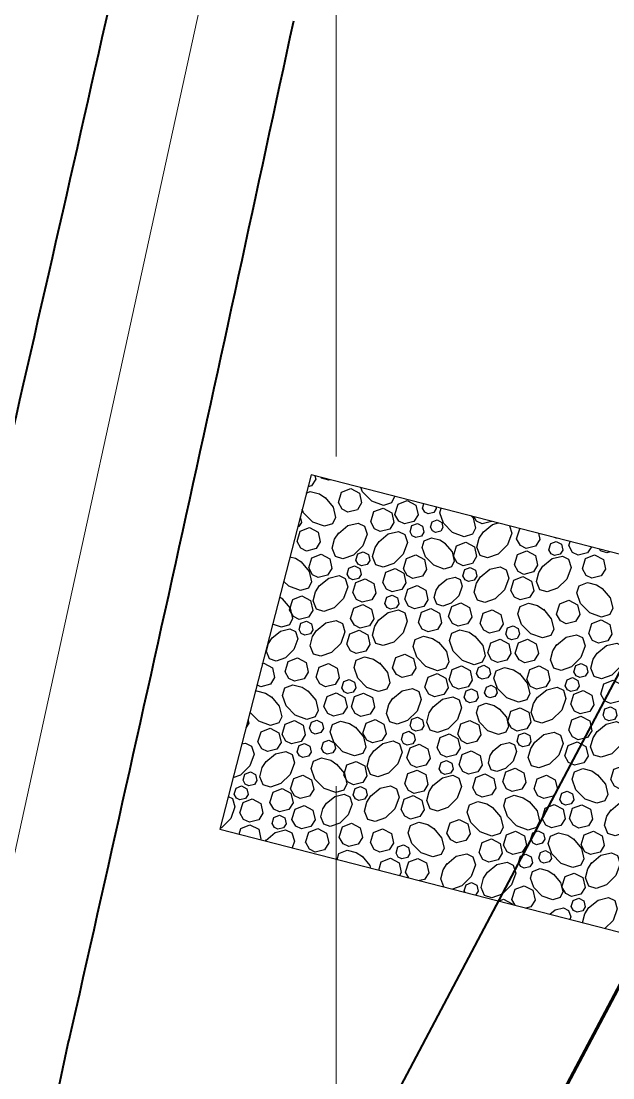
# Model space of a CAD drawing. Header units: feet. Extents: x 10084 to 13321, y 3329 to 8503.
# Drawn here: x 10645.08 to 10661.24, y 6608.97 to 6637.84 of the extents above; entities that cross this region are included whole.
import ezdxf

# ---------------------------------------------------------------- set-up
doc = ezdxf.new("R2010")
doc.units = ezdxf.units.FT
doc.header["$LTSCALE"] = 40
doc.header["$MEASUREMENT"] = 0
for name, pattern in [('DASHED', [0.75, 0.5, -0.25]), ('DGN Style 4', [233.366589, 116.610413, -58.305206, 0.145763, -58.305206]), ('HIDDEN', [0.375, 0.25, -0.125])]:
    doc.linetypes.add(name, pattern=pattern)
for name, color, linetype in [('GRID', 254, 'DASHED'), ('Level 1', 7, 'Continuous'), ('STORM', 2, 'Continuous')]:
    doc.layers.add(name, color=color, linetype=linetype)

msp = doc.modelspace()

# ---------------------------------------------------------------- linework, layer by layer
at = {"layer": 'GRID', "color": 252, "linetype": 'HIDDEN', "lineweight": 0, "ltscale": 1.8}
msp.add_line((10653.53, 3736.943), (10653.783, 8415.231), dxfattribs=at)
at = {"layer": 'Level 1', "color": 5, "linetype": 'Continuous', "lineweight": 40}
for p, q in [((10647.299, 6593.334), (10663.909, 6624.764)), ((10631.627, 6540.626), (10646.387, 6610.004))]:
    msp.add_line(p, q, dxfattribs=at)
at = {"layer": 'Level 1', "color": 5, "linetype": 'Continuous', "lineweight": 70}
msp.add_line((10651.12, 6592.004), (10667.656, 6623.294), dxfattribs=at)
at = {"layer": 'Level 1', "color": 5, "linetype": 'DGN Style 4', "lineweight": 0, "flags": 128}
msp.add_lwpolyline([(10383.017, 4417.286), (10357.215, 4464.899), (10348.921, 4476.644), (10350.274, 4481.996), (10361.976, 4504.312), (10365.955, 4517.213), (10365, 4530.491), (10360.26, 4543.29), (10356.434, 4548.432), (10353.407, 4561.003), (10358.838, 4581.601), (10352.244, 4597.043), (10340.118, 4616.392), (10338.559, 4624.19), (10337.459, 4634.685), (10340.98, 4648.484), (10348.462, 4663.236), (10353.256, 4668.281), (10367.579, 4667.191), (10380.286, 4662.804), (10388.629, 4662.804), (10400.228, 4670.541), (10402.567, 4688.465), (10397.968, 4710.363), (10397.536, 4715.05), (10407.582, 4753.657), (10405.683, 4787.242), (10399.892, 4813.856), (10398.626, 4831.418), (10391.609, 4854.93), (10390.469, 4857.748), (10404.955, 4907.138), (10407.034, 4919.552), (10407.303, 4946.663), (10405.358, 4949.012), (10393.889, 4958.004), (10390.938, 4962.567), (10385.703, 4975.136), (10367.224, 4996.067), (10365.118, 4999.133), (10362.082, 5007.068), (10364.983, 5016.328), (10377.967, 5024.343), (10388.896, 5028.494), (10434.574, 5044.684), (10442.061, 5047.785), (10440.748, 5092.616), (10429.003, 5096.647), (10397.028, 5092.566), (10393.895, 5092.488), (10379.638, 5095.858), (10362.17, 5103.539), (10352.927, 5107.615), (10349.402, 5111.22), (10345.329, 5121.095), (10344.871, 5126.729), (10345.636, 5138.635), (10352.322, 5152.12), (10339.859, 5178.799), (10334.978, 5191.662), (10329.616, 5207.001), (10328.653, 5223.441), (10328.103, 5236.029), (10327.56, 5244.339), (10327.801, 5250.527), (10328.185, 5254.823), (10328.295, 5255.914), (10334.351, 5259.391), (10352.91, 5267.023), (10359.979, 5268.527), (10361.769, 5267.806), (10369.643, 5261.648), (10381.077, 5262.426), (10410.288, 5271.059), (10411.964, 5272.034), (10413.038, 5274.664), (10413.375, 5278.872), (10407.312, 5286.755), (10412.404, 5296.857), (10429.544, 5313.5), (10460.69, 5322.471, 0.526006), (10474.6, 5367.536), (10468.807, 5374.749), (10462.025, 5385.963), (10461.603, 5390.511), (10462.64, 5403.356), (10465.159, 5408.555), (10477.575, 5435.888, 0.219227), (10496.422, 5518.398), (10485.554, 5570.129, -0.040843), (10481.921, 5598.946), (10478.831, 5669.478, -0.248738), (10491.962, 5697.098), (10491.962, 5697.098, 0), (10491.962, 5697.098), (10524.931, 5721.614), (10533.955, 5748.05, 0.143258), (10535.201, 5776.098), (10521.013, 5833.061, 0.033522), (10508.712, 5871.314), (10438.219, 6048.762, -0.243018), (10447.259, 6140.103), (10578.7, 6342.731, 0.090209), (10592.49, 6375.761), (10681.207, 6780.892, 0.136381), (10678.236, 6834.366), (10658.159, 6893.639, -0.103944), (10653.257, 6934.479), (10655.917, 6964.74, -0.039323), (10661.117, 6995.716, 0.042401), (10666.516, 7029.143), (10684.753, 7270.542, -0.008679), (10687.968, 7305.107), (10701.338, 7426.033, 0.012694), (10705.635, 7476.617), (10736.496, 7996.012, 0.187552), (10683.196, 8161.576), (10666.072, 8182.656)], format="xyb", dxfattribs=at)
at = {"layer": 'Level 1', "color": 5, "linetype": 'Continuous', "lineweight": 40, "extrusion": (0, 0, -1)}
for centre, radius, start, end in [((-8211.205, 7185.561), 2497, 192.651311, 193.299125), ((-8205.033, 7162.089), 2503, 192.090039, 192.743358)]:
    msp.add_arc(centre, radius, start, end, dxfattribs=at)
at = {"layer": 'STORM', "color": 5, "flags": 128}
msp.add_lwpolyline([(10653, 6625.45), (10650.504, 6615.766), (10669.871, 6610.774), (10672.367, 6620.458)], close=True, dxfattribs=at)
for points in [[(10653.105, 6625.423), (10653.126, 6625.326), (10653.012, 6625.143), (10652.915, 6625.119)], [(10653.532, 6625.312), (10653.488, 6625.297), (10653.288, 6625.359), (10653.28, 6625.377)], [(10655.276, 6624.863), (10655.279, 6624.851), (10655.198, 6624.68), (10654.974, 6624.612), (10654.656, 6624.727), (10654.403, 6624.983), (10654.362, 6625.099)], [(10653.386, 6624.823), (10653.603, 6624.563), (10653.669, 6624.281), (10653.587, 6624.11), (10653.363, 6624.041), (10653.045, 6624.156), (10652.792, 6624.412), (10652.758, 6624.511)], [(10652.87, 6624.945), (10652.979, 6624.989), (10653.228, 6624.925), (10653.398, 6624.813)], [(10653.747, 6624.691), (10653.832, 6624.971), (10654.083, 6625.069), (10654.32, 6624.943), (10654.379, 6624.677), (10654.264, 6624.494), (10654.006, 6624.43), (10653.85, 6624.506), (10653.747, 6624.691)], [(10654.629, 6624.16), (10654.714, 6624.44), (10654.964, 6624.538), (10655.202, 6624.412), (10655.261, 6624.146), (10655.146, 6623.963), (10654.888, 6623.899), (10654.732, 6623.975), (10654.629, 6624.16)], [(10655.289, 6624.366), (10655.374, 6624.645), (10655.625, 6624.743), (10655.862, 6624.617), (10655.921, 6624.352), (10655.806, 6624.169), (10655.548, 6624.105), (10655.392, 6624.181), (10655.289, 6624.366)], [(10656.039, 6624.534), (10656.076, 6624.657)], [(10656.407, 6624.571), (10656.418, 6624.525), (10656.349, 6624.416), (10656.194, 6624.377), (10656.101, 6624.423), (10656.039, 6624.533)], [(10657.384, 6624.32), (10657.422, 6624.274), (10657.488, 6623.992), (10657.407, 6623.821), (10657.183, 6623.752), (10656.864, 6623.867), (10656.612, 6624.123), (10656.512, 6624.409), (10656.551, 6624.534)], [(10652.702, 6624.297), (10652.737, 6624.14), (10652.669, 6624.03), (10652.632, 6624.021)], [(10656.258, 6624.012), (10656.305, 6624.163), (10656.44, 6624.215), (10656.568, 6624.148), (10656.599, 6624.004), (10656.538, 6623.905), (10656.398, 6623.871), (10656.314, 6623.912), (10656.258, 6624.012)], [(10657.932, 6624.178), (10657.927, 6624.172), (10657.669, 6624.107), (10657.513, 6624.183), (10657.446, 6624.304)], [(10652.619, 6623.626), (10652.705, 6623.906), (10652.955, 6624.004), (10653.192, 6623.878), (10653.251, 6623.612), (10653.137, 6623.429), (10652.879, 6623.365), (10652.723, 6623.441), (10652.62, 6623.626)], [(10653.745, 6623.847), (10654.005, 6624.064), (10654.287, 6624.13), (10654.458, 6624.048), (10654.527, 6623.824), (10654.412, 6623.506), (10654.156, 6623.253), (10653.869, 6623.154), (10653.669, 6623.216), (10653.578, 6623.44), (10653.643, 6623.689), (10653.754, 6623.859)], [(10655.701, 6623.892), (10655.753, 6624.06), (10655.903, 6624.119), (10656.045, 6624.043), (10656.081, 6623.884), (10656.012, 6623.774), (10655.857, 6623.736), (10655.763, 6623.781), (10655.702, 6623.892)], [(10658.415, 6624.054), (10658.477, 6623.854), (10658.362, 6623.536), (10658.106, 6623.283), (10657.819, 6623.183), (10657.619, 6623.245), (10657.528, 6623.47), (10657.593, 6623.718), (10657.704, 6623.888)], [(10657.695, 6623.877), (10657.955, 6624.093), (10658.117, 6624.131)], [(10658.611, 6623.696), (10658.696, 6623.975), (10658.706, 6623.979)], [(10654.846, 6623.617), (10655.107, 6623.834), (10655.389, 6623.9), (10655.56, 6623.819), (10655.629, 6623.595), (10655.514, 6623.276), (10655.258, 6623.023), (10654.971, 6622.924), (10654.771, 6622.986), (10654.681, 6623.211), (10654.745, 6623.459), (10654.856, 6623.629)], [(10656.656, 6623.574), (10656.85, 6623.34), (10656.91, 6623.086), (10656.837, 6622.932), (10656.635, 6622.87), (10656.349, 6622.974), (10656.121, 6623.204), (10656.031, 6623.462), (10656.087, 6623.642), (10656.29, 6623.724), (10656.513, 6623.666), (10656.666, 6623.566)], [(10659.205, 6623.85), (10659.243, 6623.682), (10659.128, 6623.499), (10658.87, 6623.435), (10658.714, 6623.511), (10658.611, 6623.696)], [(10659.713, 6623.719), (10659.691, 6623.714), (10659.644, 6623.737)], [(10656.888, 6623.224), (10656.974, 6623.504), (10657.224, 6623.602), (10657.461, 6623.476), (10657.52, 6623.211), (10657.406, 6623.028), (10657.148, 6622.963), (10656.992, 6623.04), (10656.889, 6623.225)], [(10658.553, 6622.988), (10658.638, 6623.268), (10658.888, 6623.366), (10659.126, 6623.24), (10659.184, 6622.974), (10659.07, 6622.792), (10658.812, 6622.727), (10658.656, 6622.803), (10658.553, 6622.988)], [(10659.491, 6623.399), (10659.542, 6623.567), (10659.692, 6623.626), (10659.835, 6623.55), (10659.87, 6623.391), (10659.801, 6623.281), (10659.647, 6623.243), (10659.553, 6623.288), (10659.491, 6623.399)], [(10660.034, 6623.512), (10660.069, 6623.628)], [(10660.652, 6623.477), (10660.551, 6623.315), (10660.293, 6623.251), (10660.137, 6623.327), (10660.034, 6623.512)], [(10661.161, 6623.346), (10661.078, 6623.317), (10660.898, 6623.373), (10660.879, 6623.419)], [(10652.731, 6623.068), (10652.947, 6622.808), (10653.013, 6622.525), (10652.932, 6622.354), (10652.708, 6622.285), (10652.39, 6622.401), (10652.25, 6622.542)], [(10652.422, 6623.209), (10652.573, 6623.169), (10652.743, 6623.058)], [(10652.935, 6622.902), (10653.021, 6623.182), (10653.271, 6623.28), (10653.508, 6623.154), (10653.567, 6622.888), (10653.452, 6622.705), (10653.195, 6622.641), (10653.039, 6622.717), (10652.936, 6622.902)], [(10654.222, 6623.117), (10654.273, 6623.285), (10654.423, 6623.344), (10654.566, 6623.268), (10654.601, 6623.109), (10654.532, 6622.999), (10654.378, 6622.961), (10654.284, 6623.006), (10654.222, 6623.117)], [(10655.522, 6622.878), (10655.607, 6623.158), (10655.858, 6623.256), (10656.095, 6623.13), (10656.154, 6622.864), (10656.039, 6622.682), (10655.781, 6622.618), (10655.626, 6622.694), (10655.522, 6622.878)], [(10659.318, 6622.939), (10659.578, 6623.156), (10659.861, 6623.222), (10660.031, 6623.141), (10660.1, 6622.917), (10659.985, 6622.599), (10659.729, 6622.346), (10659.443, 6622.246), (10659.243, 6622.308), (10659.152, 6622.533), (10659.216, 6622.781), (10659.328, 6622.951)], [(10660.407, 6622.881), (10660.492, 6623.16), (10660.742, 6623.259), (10660.98, 6623.133), (10661.039, 6622.867), (10660.924, 6622.684), (10660.666, 6622.62), (10660.51, 6622.696), (10660.407, 6622.881)], [(10653.983, 6622.732), (10654.035, 6622.9), (10654.185, 6622.959), (10654.327, 6622.883), (10654.363, 6622.724), (10654.294, 6622.614), (10654.139, 6622.575), (10654.046, 6622.621), (10653.984, 6622.732)], [(10654.957, 6622.509), (10655.043, 6622.788), (10655.293, 6622.886), (10655.53, 6622.761), (10655.589, 6622.495), (10655.475, 6622.312), (10655.217, 6622.248), (10655.06, 6622.324), (10654.958, 6622.509)], [(10657.145, 6622.688), (10657.196, 6622.856), (10657.346, 6622.915), (10657.488, 6622.84), (10657.524, 6622.68), (10657.455, 6622.57), (10657.3, 6622.532), (10657.207, 6622.578), (10657.145, 6622.689)], [(10657.616, 6622.649), (10657.876, 6622.865), (10658.158, 6622.932), (10658.329, 6622.85), (10658.398, 6622.626), (10658.283, 6622.308), (10658.027, 6622.055), (10657.74, 6621.956), (10657.54, 6622.018), (10657.45, 6622.242), (10657.514, 6622.491), (10657.626, 6622.661)], [(10653.22, 6622.41), (10653.48, 6622.627), (10653.763, 6622.693), (10653.933, 6622.612), (10654.002, 6622.388), (10653.887, 6622.07), (10653.631, 6621.816), (10653.345, 6621.717), (10653.145, 6621.779), (10653.054, 6622.004), (10653.118, 6622.252), (10653.23, 6622.422)], [(10654.136, 6622.229), (10654.222, 6622.509), (10654.472, 6622.607), (10654.709, 6622.481), (10654.768, 6622.215), (10654.654, 6622.033), (10654.396, 6621.968), (10654.24, 6622.044), (10654.137, 6622.229)], [(10656.494, 6622.42), (10656.704, 6622.595), (10656.933, 6622.649), (10657.072, 6622.583), (10657.127, 6622.402), (10657.034, 6622.144), (10656.827, 6621.939), (10656.595, 6621.858), (10656.433, 6621.909), (10656.359, 6622.091), (10656.411, 6622.292), (10656.502, 6622.429)], [(10658.449, 6622.289), (10658.534, 6622.568), (10658.784, 6622.666), (10659.022, 6622.541), (10659.081, 6622.275), (10658.966, 6622.092), (10658.708, 6622.028), (10658.552, 6622.104), (10658.449, 6622.289)], [(10660.951, 6622.343), (10661.168, 6622.083), (10661.234, 6621.8), (10661.153, 6621.629), (10660.929, 6621.561), (10660.611, 6621.676), (10660.358, 6621.932), (10660.258, 6622.218), (10660.32, 6622.418), (10660.544, 6622.509), (10660.793, 6622.445), (10660.963, 6622.333)], [(10655.559, 6622.046), (10655.645, 6622.325), (10655.895, 6622.423), (10656.132, 6622.298), (10656.191, 6622.032), (10656.076, 6621.849), (10655.819, 6621.785), (10655.663, 6621.861), (10655.559, 6622.046)], [(10652.213, 6622.063), (10652.43, 6621.803), (10652.496, 6621.521), (10652.415, 6621.35), (10652.191, 6621.282), (10651.948, 6621.369)], [(10652.139, 6622.11), (10652.225, 6622.054)], [(10652.414, 6621.758), (10652.499, 6622.038), (10652.75, 6622.136), (10652.987, 6622.01), (10653.046, 6621.744), (10652.931, 6621.562), (10652.673, 6621.497), (10652.517, 6621.573), (10652.414, 6621.758)], [(10655.016, 6621.933), (10655.068, 6622.101), (10655.218, 6622.16), (10655.36, 6622.084), (10655.396, 6621.925), (10655.327, 6621.815), (10655.172, 6621.776), (10655.079, 6621.822), (10655.017, 6621.933)], [(10656.754, 6621.573), (10656.839, 6621.852), (10657.089, 6621.95), (10657.327, 6621.824), (10657.386, 6621.559), (10657.271, 6621.376), (10657.013, 6621.312), (10656.857, 6621.388), (10656.754, 6621.572)], [(10659.341, 6621.772), (10659.557, 6621.512), (10659.623, 6621.23), (10659.542, 6621.059), (10659.318, 6620.99), (10659, 6621.105), (10658.747, 6621.361), (10658.647, 6621.648), (10658.709, 6621.848), (10658.934, 6621.938), (10659.183, 6621.874), (10659.352, 6621.762)], [(10659.702, 6621.64), (10659.787, 6621.92), (10660.037, 6622.018), (10660.275, 6621.892), (10660.334, 6621.626), (10660.219, 6621.443), (10659.961, 6621.379), (10659.805, 6621.455), (10659.702, 6621.64)], [(10654.078, 6621.522), (10654.163, 6621.801), (10654.414, 6621.9), (10654.651, 6621.774), (10654.71, 6621.508), (10654.595, 6621.325), (10654.337, 6621.261), (10654.182, 6621.337), (10654.078, 6621.522)], [(10654.844, 6621.473), (10655.104, 6621.689), (10655.386, 6621.756), (10655.557, 6621.675), (10655.626, 6621.45), (10655.511, 6621.133), (10655.255, 6620.879), (10654.968, 6620.78), (10654.768, 6620.842), (10654.677, 6621.066), (10654.742, 6621.315), (10654.853, 6621.485)], [(10655.933, 6621.415), (10656.017, 6621.694), (10656.268, 6621.792), (10656.505, 6621.667), (10656.564, 6621.401), (10656.45, 6621.218), (10656.192, 6621.154), (10656.036, 6621.23), (10655.933, 6621.415)], [(10657.612, 6621.383), (10657.697, 6621.663), (10657.947, 6621.761), (10658.185, 6621.635), (10658.244, 6621.369), (10658.129, 6621.187), (10657.871, 6621.122), (10657.715, 6621.198), (10657.612, 6621.383)], [(10652.67, 6621.222), (10652.721, 6621.39), (10652.872, 6621.449), (10653.014, 6621.373), (10653.049, 6621.214), (10652.98, 6621.104), (10652.826, 6621.066), (10652.732, 6621.111), (10652.671, 6621.222)], [(10653.141, 6621.183), (10653.401, 6621.399), (10653.684, 6621.465), (10653.855, 6621.384), (10653.923, 6621.16), (10653.808, 6620.842), (10653.553, 6620.589), (10653.266, 6620.489), (10653.066, 6620.551), (10652.975, 6620.776), (10653.04, 6621.025), (10653.151, 6621.195)], [(10660.584, 6621.109), (10660.669, 6621.389), (10660.919, 6621.487), (10661.156, 6621.361), (10661.215, 6621.095), (10661.101, 6620.912), (10660.843, 6620.848), (10660.687, 6620.924), (10660.584, 6621.109)], [(10651.932, 6620.984), (10652.166, 6621.179), (10652.42, 6621.239), (10652.574, 6621.166), (10652.636, 6620.964), (10652.532, 6620.678), (10652.302, 6620.45), (10652.044, 6620.36), (10651.864, 6620.416), (10651.782, 6620.618), (10651.84, 6620.842), (10651.941, 6620.995)], [(10653.975, 6620.822), (10654.06, 6621.102), (10654.31, 6621.2), (10654.548, 6621.074), (10654.606, 6620.808), (10654.492, 6620.626), (10654.234, 6620.562), (10654.078, 6620.638), (10653.975, 6620.822)], [(10656.477, 6620.876), (10656.693, 6620.616), (10656.76, 6620.334), (10656.678, 6620.163), (10656.454, 6620.094), (10656.136, 6620.209), (10655.883, 6620.465), (10655.783, 6620.752), (10655.845, 6620.952), (10656.07, 6621.042), (10656.319, 6620.978), (10656.488, 6620.867)], [(10657.471, 6621.042), (10657.688, 6620.782), (10657.754, 6620.499), (10657.673, 6620.329), (10657.449, 6620.26), (10657.13, 6620.375), (10656.877, 6620.631), (10656.778, 6620.917), (10656.84, 6621.117), (10657.065, 6621.208), (10657.313, 6621.144), (10657.483, 6621.032)], [(10658.313, 6621.097), (10658.364, 6621.265), (10658.514, 6621.324), (10658.657, 6621.249), (10658.692, 6621.089), (10658.623, 6620.979), (10658.469, 6620.941), (10658.375, 6620.986), (10658.313, 6621.098)], [(10659.7, 6620.796), (10659.96, 6621.013), (10660.242, 6621.079), (10660.413, 6620.998), (10660.482, 6620.773), (10660.367, 6620.455), (10660.111, 6620.202), (10659.824, 6620.103), (10659.624, 6620.165), (10659.533, 6620.389), (10659.598, 6620.638), (10659.709, 6620.808)], [(10657.826, 6620.58), (10657.911, 6620.859), (10658.161, 6620.957), (10658.398, 6620.832), (10658.457, 6620.566), (10658.343, 6620.383), (10658.085, 6620.319), (10657.929, 6620.395), (10657.826, 6620.58)], [(10658.574, 6620.575), (10658.66, 6620.855), (10658.91, 6620.953), (10659.147, 6620.827), (10659.206, 6620.561), (10659.091, 6620.378), (10658.834, 6620.314), (10658.677, 6620.39), (10658.574, 6620.575)], [(10660.801, 6620.566), (10661.062, 6620.783), (10661.344, 6620.849), (10661.515, 6620.767), (10661.584, 6620.544), (10661.469, 6620.225), (10661.213, 6619.972), (10660.926, 6619.873), (10660.726, 6619.935), (10660.635, 6620.16), (10660.7, 6620.408), (10660.811, 6620.578)], [(10654.866, 6620.306), (10655.083, 6620.046), (10655.149, 6619.764), (10655.068, 6619.592), (10654.844, 6619.524), (10654.526, 6619.639), (10654.272, 6619.895), (10654.173, 6620.181), (10654.235, 6620.381), (10654.46, 6620.472), (10654.708, 6620.408), (10654.878, 6620.296)], [(10655.227, 6620.174), (10655.312, 6620.453), (10655.563, 6620.551), (10655.8, 6620.426), (10655.859, 6620.16), (10655.745, 6619.977), (10655.487, 6619.913), (10655.331, 6619.989), (10655.227, 6620.174)], [(10651.668, 6620.283), (10651.707, 6620.298), (10651.944, 6620.172), (10652.003, 6619.906), (10651.888, 6619.723), (10651.631, 6619.659), (10651.521, 6619.712)], [(10652.29, 6620.067), (10652.375, 6620.346), (10652.625, 6620.445), (10652.863, 6620.319), (10652.922, 6620.053), (10652.807, 6619.87), (10652.549, 6619.806), (10652.393, 6619.882), (10652.29, 6620.067)], [(10653.137, 6619.917), (10653.222, 6620.196), (10653.472, 6620.294), (10653.71, 6620.169), (10653.769, 6619.903), (10653.655, 6619.72), (10653.397, 6619.656), (10653.24, 6619.732), (10653.137, 6619.917)], [(10656.77, 6619.848), (10656.855, 6620.128), (10657.105, 6620.226), (10657.342, 6620.1), (10657.401, 6619.834), (10657.286, 6619.651), (10657.029, 6619.587), (10656.873, 6619.663), (10656.77, 6619.848)], [(10657.519, 6620.016), (10657.57, 6620.184), (10657.72, 6620.243), (10657.863, 6620.167), (10657.898, 6620.008), (10657.829, 6619.898), (10657.675, 6619.86), (10657.581, 6619.905), (10657.519, 6620.016)], [(10658.686, 6620.017), (10658.902, 6619.757), (10658.968, 6619.474), (10658.887, 6619.303), (10658.663, 6619.234), (10658.345, 6619.35), (10658.092, 6619.605), (10657.992, 6619.892), (10658.054, 6620.092), (10658.279, 6620.183), (10658.527, 6620.118), (10658.697, 6620.007)], [(10658.89, 6619.851), (10658.976, 6620.13), (10659.226, 6620.229), (10659.463, 6620.103), (10659.522, 6619.837), (10659.407, 6619.654), (10659.15, 6619.59), (10658.994, 6619.666), (10658.89, 6619.851)], [(10660.177, 6620.066), (10660.228, 6620.234), (10660.378, 6620.293), (10660.521, 6620.217), (10660.556, 6620.058), (10660.487, 6619.948), (10660.333, 6619.91), (10660.239, 6619.955), (10660.177, 6620.066)], [(10656.109, 6619.643), (10656.194, 6619.922), (10656.445, 6620.02), (10656.682, 6619.895), (10656.741, 6619.629), (10656.626, 6619.446), (10656.369, 6619.382), (10656.212, 6619.458), (10656.109, 6619.643)], [(10659.938, 6619.681), (10659.989, 6619.849), (10660.139, 6619.908), (10660.282, 6619.832), (10660.317, 6619.673), (10660.249, 6619.563), (10660.094, 6619.525), (10660, 6619.57), (10659.938, 6619.681)], [(10652.91, 6619.547), (10653.126, 6619.287), (10653.193, 6619.005), (10653.111, 6618.834), (10652.887, 6618.765), (10652.569, 6618.88), (10652.316, 6619.136), (10652.216, 6619.422), (10652.279, 6619.623), (10652.503, 6619.713), (10652.752, 6619.649), (10652.922, 6619.538)], [(10653.838, 6619.631), (10653.89, 6619.799), (10654.04, 6619.858), (10654.182, 6619.782), (10654.218, 6619.623), (10654.149, 6619.513), (10653.994, 6619.475), (10653.9, 6619.52), (10653.839, 6619.631)], [(10655.225, 6619.33), (10655.485, 6619.546), (10655.767, 6619.613), (10655.939, 6619.531), (10656.007, 6619.307), (10655.892, 6618.989), (10655.636, 6618.736), (10655.35, 6618.636), (10655.15, 6618.698), (10655.059, 6618.923), (10655.123, 6619.172), (10655.235, 6619.341)], [(10657.182, 6619.375), (10657.233, 6619.543), (10657.383, 6619.602), (10657.526, 6619.526), (10657.561, 6619.366), (10657.492, 6619.257), (10657.337, 6619.218), (10657.244, 6619.264), (10657.182, 6619.375)], [(10657.739, 6619.494), (10657.785, 6619.645), (10657.92, 6619.698), (10658.048, 6619.63), (10658.08, 6619.487), (10658.018, 6619.388), (10657.879, 6619.353), (10657.794, 6619.394), (10657.739, 6619.494)], [(10659.175, 6619.359), (10659.435, 6619.576), (10659.717, 6619.642), (10659.888, 6619.561), (10659.957, 6619.337), (10659.842, 6619.019), (10659.586, 6618.765), (10659.299, 6618.666), (10659.1, 6618.728), (10659.009, 6618.953), (10659.073, 6619.201), (10659.185, 6619.371)], [(10660.912, 6619.458), (10660.997, 6619.737), (10661.248, 6619.835), (10661.485, 6619.71), (10661.544, 6619.444), (10661.43, 6619.261), (10661.172, 6619.197), (10661.015, 6619.273), (10660.913, 6619.458)], [(10651.916, 6619.382), (10652.132, 6619.122), (10652.198, 6618.839), (10652.117, 6618.668), (10651.893, 6618.599), (10651.575, 6618.715), (10651.328, 6618.964)], [(10651.475, 6619.534), (10651.509, 6619.548), (10651.757, 6619.484), (10651.927, 6619.372)], [(10653.351, 6619.113), (10653.436, 6619.393), (10653.686, 6619.491), (10653.924, 6619.365), (10653.983, 6619.099), (10653.868, 6618.917), (10653.61, 6618.852), (10653.454, 6618.928), (10653.351, 6619.113)], [(10654.1, 6619.109), (10654.185, 6619.388), (10654.435, 6619.486), (10654.673, 6619.361), (10654.732, 6619.095), (10654.617, 6618.912), (10654.359, 6618.848), (10654.203, 6618.924), (10654.1, 6619.109)], [(10656.327, 6619.1), (10656.587, 6619.316), (10656.869, 6619.383), (10657.04, 6619.301), (10657.109, 6619.077), (10656.994, 6618.759), (10656.738, 6618.506), (10656.452, 6618.406), (10656.251, 6618.468), (10656.161, 6618.693), (10656.225, 6618.942), (10656.337, 6619.111)], [(10660.091, 6619.178), (10660.176, 6619.458), (10660.427, 6619.556), (10660.664, 6619.43), (10660.723, 6619.164), (10660.608, 6618.982), (10660.351, 6618.917), (10660.194, 6618.993), (10660.092, 6619.178)], [(10658.136, 6619.057), (10658.331, 6618.823), (10658.39, 6618.569), (10658.317, 6618.415), (10658.116, 6618.353), (10657.829, 6618.457), (10657.601, 6618.687), (10657.512, 6618.945), (10657.568, 6619.125), (10657.77, 6619.207), (10657.994, 6619.149), (10658.147, 6619.048)], [(10658.369, 6618.707), (10658.454, 6618.987), (10658.704, 6619.085), (10658.942, 6618.959), (10659.001, 6618.693), (10658.886, 6618.511), (10658.628, 6618.446), (10658.472, 6618.522), (10658.369, 6618.707)], [(10660.971, 6618.882), (10661.022, 6619.05), (10661.173, 6619.109), (10661.315, 6619.033), (10661.35, 6618.874), (10661.282, 6618.764), (10661.127, 6618.725), (10661.033, 6618.771), (10660.972, 6618.882)], [(10651.276, 6618.763), (10651.298, 6618.665), (10651.219, 6618.539)], [(10652.208, 6618.353), (10652.293, 6618.633), (10652.543, 6618.731), (10652.781, 6618.605), (10652.84, 6618.339), (10652.725, 6618.157), (10652.467, 6618.093), (10652.311, 6618.169), (10652.208, 6618.353)], [(10652.958, 6618.521), (10653.009, 6618.689), (10653.159, 6618.748), (10653.301, 6618.673), (10653.337, 6618.513), (10653.268, 6618.404), (10653.113, 6618.365), (10653.02, 6618.411), (10652.958, 6618.521)], [(10654.416, 6618.385), (10654.501, 6618.664), (10654.751, 6618.762), (10654.989, 6618.637), (10655.048, 6618.371), (10654.933, 6618.188), (10654.675, 6618.124), (10654.519, 6618.2), (10654.416, 6618.385)], [(10655.703, 6618.6), (10655.754, 6618.768), (10655.904, 6618.826), (10656.046, 6618.751), (10656.082, 6618.592), (10656.013, 6618.482), (10655.858, 6618.443), (10655.764, 6618.489), (10655.703, 6618.6)], [(10657.003, 6618.361), (10657.088, 6618.641), (10657.338, 6618.739), (10657.576, 6618.613), (10657.634, 6618.347), (10657.52, 6618.164), (10657.262, 6618.1), (10657.106, 6618.176), (10657.003, 6618.361)], [(10660.033, 6618.471), (10660.118, 6618.751), (10660.368, 6618.849), (10660.606, 6618.723), (10660.665, 6618.457), (10660.55, 6618.274), (10660.292, 6618.21), (10660.136, 6618.286), (10660.033, 6618.471)], [(10651.548, 6618.148), (10651.633, 6618.427), (10651.883, 6618.526), (10652.121, 6618.4), (10652.18, 6618.134), (10652.065, 6617.951), (10651.807, 6617.887), (10651.651, 6617.963), (10651.548, 6618.148)], [(10654.211, 6618.55), (10654.428, 6618.291), (10654.494, 6618.008), (10654.413, 6617.837), (10654.189, 6617.768), (10653.87, 6617.883), (10653.617, 6618.139), (10653.518, 6618.426), (10653.58, 6618.626), (10653.805, 6618.717), (10654.053, 6618.652), (10654.223, 6618.541)], [(10655.464, 6618.215), (10655.515, 6618.382), (10655.665, 6618.441), (10655.808, 6618.366), (10655.843, 6618.206), (10655.774, 6618.097), (10655.62, 6618.058), (10655.526, 6618.104), (10655.464, 6618.215)], [(10660.799, 6618.422), (10661.058, 6618.638), (10661.341, 6618.705), (10661.512, 6618.624), (10661.581, 6618.399), (10661.466, 6618.081), (10661.21, 6617.828), (10660.923, 6617.729), (10660.723, 6617.791), (10660.632, 6618.015), (10660.697, 6618.264), (10660.808, 6618.434)], [(10653.286, 6617.974), (10653.338, 6618.142), (10653.488, 6618.2), (10653.63, 6618.125), (10653.665, 6617.966), (10653.597, 6617.856), (10653.442, 6617.817), (10653.348, 6617.863), (10653.287, 6617.974)], [(10654.701, 6617.893), (10654.961, 6618.109), (10655.243, 6618.175), (10655.414, 6618.094), (10655.483, 6617.87), (10655.368, 6617.552), (10655.112, 6617.299), (10654.825, 6617.199), (10654.625, 6617.262), (10654.534, 6617.486), (10654.599, 6617.735), (10654.71, 6617.905)], [(10656.438, 6617.991), (10656.523, 6618.271), (10656.773, 6618.369), (10657.011, 6618.243), (10657.069, 6617.977), (10656.955, 6617.795), (10656.697, 6617.731), (10656.541, 6617.807), (10656.438, 6617.991)], [(10658.625, 6618.171), (10658.676, 6618.339), (10658.826, 6618.398), (10658.969, 6618.322), (10659.004, 6618.163), (10658.935, 6618.053), (10658.781, 6618.015), (10658.687, 6618.06), (10658.625, 6618.171)], [(10659.096, 6618.132), (10659.356, 6618.348), (10659.638, 6618.414), (10659.809, 6618.333), (10659.878, 6618.109), (10659.763, 6617.791), (10659.507, 6617.538), (10659.221, 6617.438), (10659.021, 6617.5), (10658.93, 6617.725), (10658.995, 6617.974), (10659.106, 6618.144)], [(10651.104, 6618.094), (10651.206, 6618.118), (10651.377, 6618.036), (10651.446, 6617.812), (10651.331, 6617.494), (10651.075, 6617.241), (10650.865, 6617.168)], [(10651.766, 6617.605), (10652.026, 6617.822), (10652.308, 6617.888), (10652.479, 6617.806), (10652.548, 6617.582), (10652.433, 6617.264), (10652.177, 6617.011), (10651.89, 6616.912), (10651.69, 6616.974), (10651.599, 6617.199), (10651.664, 6617.447), (10651.775, 6617.617)], [(10652.62, 6617.88), (10652.672, 6618.048), (10652.822, 6618.107), (10652.964, 6618.031), (10653, 6617.872), (10652.931, 6617.762), (10652.776, 6617.724), (10652.682, 6617.769), (10652.621, 6617.88)], [(10655.617, 6617.712), (10655.702, 6617.992), (10655.952, 6618.09), (10656.19, 6617.964), (10656.248, 6617.698), (10656.134, 6617.515), (10655.876, 6617.451), (10655.72, 6617.527), (10655.617, 6617.712)], [(10657.04, 6617.528), (10657.125, 6617.808), (10657.375, 6617.906), (10657.613, 6617.78), (10657.671, 6617.514), (10657.557, 6617.332), (10657.299, 6617.267), (10657.143, 6617.343), (10657.04, 6617.528)], [(10657.975, 6617.903), (10658.185, 6618.078), (10658.414, 6618.132), (10658.552, 6618.066), (10658.608, 6617.884), (10658.515, 6617.627), (10658.307, 6617.422), (10658.075, 6617.341), (10657.913, 6617.391), (10657.84, 6617.573), (10657.892, 6617.775), (10657.982, 6617.912)], [(10659.929, 6617.771), (10660.015, 6618.051), (10660.265, 6618.149), (10660.502, 6618.023), (10660.561, 6617.757), (10660.447, 6617.575), (10660.189, 6617.511), (10660.032, 6617.587), (10659.93, 6617.771)], [(10653.694, 6617.546), (10653.91, 6617.286), (10653.976, 6617.004), (10653.895, 6616.833), (10653.671, 6616.764), (10653.353, 6616.879), (10653.1, 6617.135), (10653.001, 6617.422), (10653.062, 6617.622), (10653.287, 6617.712), (10653.536, 6617.648), (10653.706, 6617.537)], [(10653.894, 6617.241), (10653.98, 6617.52), (10654.23, 6617.618), (10654.467, 6617.493), (10654.526, 6617.227), (10654.411, 6617.044), (10654.154, 6616.98), (10653.998, 6617.056), (10653.895, 6617.241)], [(10656.497, 6617.416), (10656.548, 6617.583), (10656.698, 6617.642), (10656.841, 6617.567), (10656.876, 6617.407), (10656.807, 6617.298), (10656.653, 6617.259), (10656.559, 6617.305), (10656.497, 6617.416)], [(10651.141, 6617.105), (10651.192, 6617.273), (10651.343, 6617.332), (10651.485, 6617.256), (10651.52, 6617.097), (10651.451, 6616.987), (10651.297, 6616.948), (10651.203, 6616.994), (10651.141, 6617.105)], [(10655.559, 6617.005), (10655.644, 6617.284), (10655.894, 6617.382), (10656.132, 6617.257), (10656.19, 6616.991), (10656.076, 6616.808), (10655.818, 6616.744), (10655.662, 6616.82), (10655.559, 6617.005)], [(10658.234, 6617.055), (10658.319, 6617.335), (10658.57, 6617.433), (10658.807, 6617.307), (10658.866, 6617.041), (10658.751, 6616.858), (10658.494, 6616.794), (10658.338, 6616.87), (10658.234, 6617.055)], [(10660.821, 6617.255), (10661.038, 6616.995), (10661.104, 6616.713), (10661.023, 6616.541), (10660.798, 6616.473), (10660.48, 6616.588), (10660.227, 6616.843), (10660.128, 6617.13), (10660.19, 6617.33), (10660.415, 6617.421), (10660.663, 6617.357), (10660.833, 6617.245)], [(10661.182, 6617.123), (10661.267, 6617.402), (10661.518, 6617.5), (10661.755, 6617.375), (10661.814, 6617.109), (10661.699, 6616.926), (10661.442, 6616.862), (10661.285, 6616.938), (10661.182, 6617.123)], [(10652.441, 6616.866), (10652.526, 6617.146), (10652.777, 6617.244), (10653.014, 6617.118), (10653.073, 6616.852), (10652.958, 6616.669), (10652.701, 6616.605), (10652.545, 6616.681), (10652.441, 6616.866)], [(10656.324, 6616.956), (10656.584, 6617.172), (10656.867, 6617.238), (10657.037, 6617.157), (10657.106, 6616.933), (10656.991, 6616.615), (10656.735, 6616.362), (10656.449, 6616.262), (10656.248, 6616.324), (10656.158, 6616.549), (10656.222, 6616.798), (10656.334, 6616.967)], [(10657.413, 6616.897), (10657.498, 6617.177), (10657.748, 6617.275), (10657.986, 6617.149), (10658.044, 6616.883), (10657.93, 6616.701), (10657.672, 6616.637), (10657.516, 6616.713), (10657.413, 6616.897)], [(10659.092, 6616.866), (10659.177, 6617.145), (10659.427, 6617.243), (10659.665, 6617.118), (10659.724, 6616.852), (10659.609, 6616.669), (10659.351, 6616.605), (10659.195, 6616.681), (10659.092, 6616.866)], [(10650.903, 6616.72), (10650.954, 6616.888), (10651.104, 6616.947), (10651.246, 6616.871), (10651.281, 6616.712), (10651.213, 6616.602), (10651.058, 6616.564), (10650.964, 6616.609), (10650.903, 6616.72)], [(10651.876, 6616.497), (10651.962, 6616.776), (10652.212, 6616.874), (10652.449, 6616.749), (10652.508, 6616.483), (10652.394, 6616.3), (10652.136, 6616.236), (10651.98, 6616.312), (10651.877, 6616.497)], [(10653.412, 6616.467), (10653.646, 6616.662), (10653.9, 6616.721), (10654.054, 6616.648), (10654.117, 6616.447), (10654.013, 6616.16), (10653.783, 6615.932), (10653.524, 6615.843), (10653.344, 6615.899), (10653.263, 6616.101), (10653.321, 6616.325), (10653.421, 6616.478)], [(10654.15, 6616.705), (10654.202, 6616.873), (10654.352, 6616.931), (10654.494, 6616.856), (10654.53, 6616.696), (10654.461, 6616.587), (10654.306, 6616.548), (10654.212, 6616.594), (10654.151, 6616.705)], [(10654.622, 6616.666), (10654.882, 6616.882), (10655.164, 6616.948), (10655.335, 6616.867), (10655.404, 6616.643), (10655.289, 6616.325), (10655.033, 6616.072), (10654.746, 6615.972), (10654.546, 6616.034), (10654.456, 6616.259), (10654.52, 6616.507), (10654.631, 6616.677)], [(10659.793, 6616.58), (10659.844, 6616.748), (10659.995, 6616.807), (10660.137, 6616.731), (10660.173, 6616.572), (10660.104, 6616.462), (10659.949, 6616.424), (10659.855, 6616.469), (10659.793, 6616.58)], [(10650.733, 6616.656), (10650.853, 6616.6), (10650.921, 6616.375), (10650.806, 6616.057), (10650.55, 6615.804), (10650.51, 6615.79)], [(10651.056, 6616.217), (10651.141, 6616.497), (10651.391, 6616.595), (10651.628, 6616.469), (10651.687, 6616.203), (10651.573, 6616.021), (10651.315, 6615.956), (10651.159, 6616.032), (10651.056, 6616.217)], [(10655.455, 6616.305), (10655.54, 6616.585), (10655.79, 6616.683), (10656.028, 6616.557), (10656.086, 6616.291), (10655.972, 6616.108), (10655.714, 6616.044), (10655.558, 6616.12), (10655.455, 6616.305)], [(10657.957, 6616.359), (10658.174, 6616.099), (10658.24, 6615.817), (10658.159, 6615.646), (10657.934, 6615.577), (10657.617, 6615.692), (10657.363, 6615.948), (10657.264, 6616.234), (10657.326, 6616.435), (10657.55, 6616.525), (10657.799, 6616.461), (10657.969, 6616.35)], [(10658.952, 6616.524), (10659.168, 6616.264), (10659.234, 6615.982), (10659.153, 6615.811), (10658.929, 6615.742), (10658.611, 6615.857), (10658.358, 6616.113), (10658.258, 6616.4), (10658.32, 6616.6), (10658.545, 6616.691), (10658.793, 6616.626), (10658.963, 6616.515)], [(10659.306, 6616.062), (10659.391, 6616.342), (10659.641, 6616.44), (10659.879, 6616.314), (10659.938, 6616.048), (10659.823, 6615.865), (10659.565, 6615.801), (10659.409, 6615.877), (10659.306, 6616.062)], [(10660.055, 6616.058), (10660.14, 6616.337), (10660.39, 6616.435), (10660.628, 6616.31), (10660.686, 6616.044), (10660.572, 6615.861), (10660.314, 6615.797), (10660.158, 6615.873), (10660.055, 6616.058)], [(10661.18, 6616.279), (10661.44, 6616.495), (10661.722, 6616.561), (10661.893, 6616.48), (10661.962, 6616.256), (10661.847, 6615.938), (10661.591, 6615.685), (10661.304, 6615.585), (10661.104, 6615.647), (10661.014, 6615.872), (10661.078, 6616.121), (10661.19, 6616.29)], [(10651.935, 6615.921), (10651.987, 6616.089), (10652.137, 6616.148), (10652.28, 6616.072), (10652.315, 6615.913), (10652.246, 6615.803), (10652.091, 6615.764), (10651.998, 6615.81), (10651.936, 6615.921)], [(10652.478, 6616.033), (10652.564, 6616.313), (10652.814, 6616.411), (10653.051, 6616.285), (10653.11, 6616.02), (10652.995, 6615.837), (10652.738, 6615.773), (10652.582, 6615.849), (10652.478, 6616.033)], [(10651.034, 6615.63), (10651.082, 6615.789), (10651.332, 6615.888), (10651.57, 6615.762), (10651.629, 6615.496), (10651.618, 6615.479)], [(10653.77, 6615.55), (10653.855, 6615.829), (10654.106, 6615.927), (10654.343, 6615.801), (10654.402, 6615.536), (10654.287, 6615.353), (10654.03, 6615.289), (10653.874, 6615.365), (10653.77, 6615.55)], [(10656.347, 6615.789), (10656.563, 6615.529), (10656.629, 6615.246), (10656.548, 6615.075), (10656.324, 6615.006), (10656.006, 6615.121), (10655.753, 6615.377), (10655.653, 6615.664), (10655.715, 6615.864), (10655.94, 6615.955), (10656.188, 6615.89), (10656.358, 6615.779)], [(10656.708, 6615.656), (10656.793, 6615.936), (10657.043, 6616.034), (10657.281, 6615.908), (10657.34, 6615.642), (10657.225, 6615.46), (10656.967, 6615.396), (10656.811, 6615.472), (10656.708, 6615.656)], [(10651.763, 6615.461), (10652.023, 6615.677), (10652.305, 6615.744), (10652.476, 6615.662), (10652.545, 6615.438), (10652.479, 6615.257)], [(10652.851, 6615.403), (10652.937, 6615.682), (10653.187, 6615.78), (10653.424, 6615.655), (10653.483, 6615.389), (10653.369, 6615.206), (10653.111, 6615.142), (10652.955, 6615.218), (10652.852, 6615.403)], [(10654.618, 6615.399), (10654.703, 6615.679), (10654.953, 6615.777), (10655.191, 6615.651), (10655.249, 6615.386), (10655.135, 6615.203), (10654.877, 6615.139), (10654.721, 6615.215), (10654.618, 6615.399)], [(10658.25, 6615.331), (10658.335, 6615.61), (10658.585, 6615.709), (10658.823, 6615.583), (10658.882, 6615.317), (10658.767, 6615.134), (10658.509, 6615.07), (10658.353, 6615.146), (10658.25, 6615.331)], [(10658.999, 6615.499), (10659.05, 6615.667), (10659.201, 6615.725), (10659.343, 6615.65), (10659.379, 6615.49), (10659.31, 6615.381), (10659.155, 6615.342), (10659.061, 6615.388), (10658.999, 6615.499)], [(10660.166, 6615.499), (10660.382, 6615.239), (10660.449, 6614.957), (10660.367, 6614.786), (10660.143, 6614.717), (10659.825, 6614.832), (10659.572, 6615.088), (10659.472, 6615.375), (10659.535, 6615.575), (10659.759, 6615.666), (10660.008, 6615.601), (10660.177, 6615.49)], [(10660.371, 6615.334), (10660.456, 6615.613), (10660.706, 6615.711), (10660.944, 6615.586), (10661.002, 6615.32), (10660.888, 6615.137), (10660.63, 6615.073), (10660.474, 6615.149), (10660.371, 6615.334)], [(10651.754, 6615.444), (10651.772, 6615.473)], [(10655.319, 6615.114), (10655.37, 6615.281), (10655.52, 6615.34), (10655.663, 6615.265), (10655.698, 6615.105), (10655.629, 6614.996), (10655.475, 6614.957), (10655.381, 6615.003), (10655.319, 6615.114)], [(10657.59, 6615.125), (10657.675, 6615.405), (10657.925, 6615.503), (10658.162, 6615.377), (10658.221, 6615.111), (10658.107, 6614.929), (10657.849, 6614.864), (10657.693, 6614.94), (10657.59, 6615.125)], [(10653.708, 6614.94), (10653.759, 6615.105), (10653.984, 6615.196), (10654.232, 6615.132), (10654.402, 6615.02)], [(10654.39, 6615.03), (10654.607, 6614.77), (10654.622, 6614.705)], [(10656.705, 6614.813), (10656.965, 6615.029), (10657.248, 6615.095), (10657.419, 6615.014), (10657.488, 6614.79), (10657.373, 6614.472), (10657.117, 6614.218), (10656.857, 6614.129)], [(10658.662, 6614.858), (10658.713, 6615.025), (10658.864, 6615.084), (10659.006, 6615.009), (10659.041, 6614.849), (10658.972, 6614.74), (10658.818, 6614.701), (10658.724, 6614.747), (10658.662, 6614.858)], [(10659.219, 6614.977), (10659.265, 6615.128), (10659.4, 6615.181), (10659.528, 6615.113), (10659.56, 6614.969), (10659.498, 6614.871), (10659.359, 6614.836), (10659.275, 6614.877), (10659.219, 6614.977)], [(10660.655, 6614.842), (10660.915, 6615.058), (10661.198, 6615.124), (10661.369, 6615.043), (10661.437, 6614.819), (10661.322, 6614.501), (10661.067, 6614.248), (10660.78, 6614.148), (10660.58, 6614.211), (10660.489, 6614.435), (10660.553, 6614.684), (10660.665, 6614.854)], [(10654.847, 6614.647), (10654.917, 6614.875), (10655.167, 6614.974), (10655.404, 6614.848), (10655.463, 6614.582), (10655.412, 6614.501)], [(10655.58, 6614.591), (10655.665, 6614.871), (10655.915, 6614.969), (10656.153, 6614.843), (10656.212, 6614.577), (10656.097, 6614.395), (10655.958, 6614.36)], [(10656.627, 6614.188), (10656.539, 6614.406), (10656.604, 6614.654), (10656.715, 6614.824)], [(10657.807, 6614.583), (10658.067, 6614.799), (10658.35, 6614.865), (10658.521, 6614.784), (10658.59, 6614.56), (10658.474, 6614.242), (10658.219, 6613.989), (10657.932, 6613.889), (10657.732, 6613.951), (10657.641, 6614.176), (10657.705, 6614.424), (10657.817, 6614.594)], [(10659.616, 6614.54), (10659.811, 6614.306), (10659.871, 6614.052), (10659.798, 6613.898), (10659.596, 6613.836), (10659.31, 6613.939), (10659.082, 6614.17), (10658.992, 6614.428), (10659.048, 6614.608), (10659.25, 6614.689), (10659.474, 6614.631), (10659.627, 6614.531)], [(10655.668, 6614.435), (10655.58, 6614.591)], [(10659.849, 6614.19), (10659.934, 6614.469), (10660.185, 6614.568), (10660.422, 6614.442), (10660.481, 6614.176), (10660.366, 6613.993), (10660.109, 6613.929), (10659.952, 6614.005), (10659.849, 6614.19)], [(10657.183, 6614.083), (10657.234, 6614.25), (10657.384, 6614.309), (10657.527, 6614.234), (10657.562, 6614.074), (10657.493, 6613.965)], [(10658.483, 6613.844), (10658.568, 6614.123), (10658.818, 6614.221), (10659.056, 6614.096), (10659.115, 6613.83), (10659, 6613.647), (10658.86, 6613.612)], [(10657.208, 6614.038), (10657.183, 6614.083)], [(10658.126, 6613.801), (10658.254, 6613.852), (10658.491, 6613.726), (10658.495, 6613.706)], [(10658.57, 6613.687), (10658.483, 6613.844)], [(10660.105, 6613.654), (10660.157, 6613.822), (10660.307, 6613.88), (10660.449, 6613.805), (10660.484, 6613.645), (10660.416, 6613.536), (10660.261, 6613.497), (10660.167, 6613.543), (10660.105, 6613.654)], [(10660.577, 6613.614), (10660.836, 6613.831), (10661.119, 6613.897), (10661.29, 6613.816), (10661.359, 6613.592), (10661.244, 6613.274), (10661.023, 6613.055)], [(10659.522, 6613.442), (10659.665, 6613.561), (10659.894, 6613.614), (10660.032, 6613.548), (10660.088, 6613.367), (10660.065, 6613.302)], [(10660.412, 6613.212), (10660.475, 6613.456), (10660.586, 6613.626)]]:
    msp.add_lwpolyline(points, dxfattribs=at)

doc.saveas('drawing.dxf')
